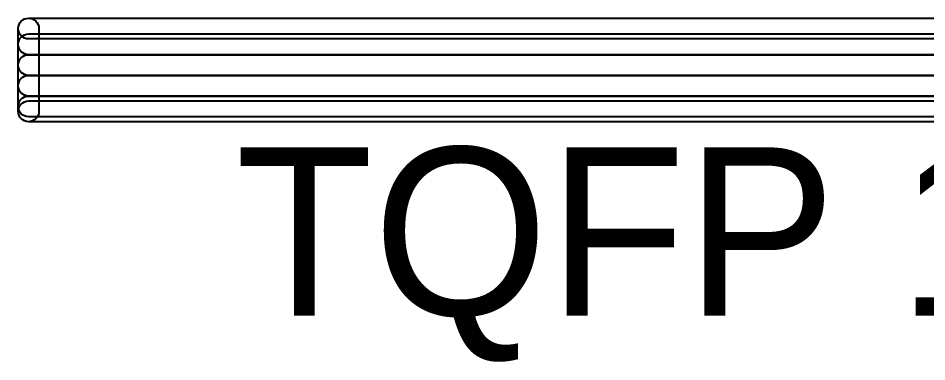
# Model space of a CAD drawing. Header units: inches. Extents: x -0.9 to 3.36, y -0.26 to 2.11.
# Drawn here: x 1.2027 to 1.3754, y 0.7763 to 0.8416 of the extents above; entities that cross this region are included whole.
import ezdxf

# ---------------------------------------------------------------- set-up
doc = ezdxf.new("R2010")
doc.units = ezdxf.units.IN
doc.header["$MEASUREMENT"] = 0
doc.layers.add('51', color=7, linetype='Continuous', lineweight=0)

msp = doc.modelspace()

# ---------------------------------------------------------------- linework, layer by layer
at = {"layer": '51', "color": 254, "lineweight": 25}
for points in [[(1.20267, 0.83968), (1.20267, 0.83968), (1.20267, 0.82393), (1.20267, 0.82393), (1.20267, 0.82284), (1.20355, 0.82196), (1.20464, 0.82196), (1.20572, 0.82196), (1.20661, 0.82284), (1.20661, 0.82393), (1.20661, 0.82393), (1.20661, 0.83968), (1.20661, 0.83968), (1.20661, 0.84077), (1.20572, 0.84165), (1.20464, 0.84165), (1.20355, 0.84165), (1.20267, 0.84077), (1.20267, 0.83968)], [(1.46055, 0.84165), (1.46055, 0.84165), (1.20464, 0.84165), (1.20464, 0.84165), (1.20355, 0.84165), (1.20267, 0.84077), (1.20267, 0.83968), (1.20267, 0.83859), (1.20355, 0.83771), (1.20464, 0.83771), (1.20464, 0.83771), (1.46055, 0.83771), (1.46055, 0.83771), (1.46163, 0.83771), (1.46251, 0.83859), (1.46251, 0.83968), (1.46251, 0.84077), (1.46163, 0.84165), (1.46055, 0.84165)], [(1.20464, 0.8347), (1.20464, 0.8347), (1.45904, 0.8347), (1.45904, 0.8347), (1.46013, 0.8347), (1.46101, 0.83558), (1.46101, 0.83667), (1.46101, 0.83776), (1.46013, 0.83864), (1.45904, 0.83864), (1.45904, 0.83864), (1.20464, 0.83864), (1.20464, 0.83864), (1.20355, 0.83864), (1.20267, 0.83776), (1.20267, 0.83667), (1.20267, 0.83558), (1.20355, 0.8347), (1.20464, 0.8347)], [(1.20464, 0.83076), (1.20464, 0.83076), (1.45707, 0.83076), (1.45707, 0.83076), (1.45816, 0.83076), (1.45904, 0.83165), (1.45904, 0.83273), (1.45904, 0.83382), (1.45816, 0.8347), (1.45707, 0.8347), (1.45707, 0.8347), (1.20464, 0.8347), (1.20464, 0.8347), (1.20355, 0.8347), (1.20267, 0.83382), (1.20267, 0.83273), (1.20267, 0.83165), (1.20355, 0.83076), (1.20464, 0.83076)], [(1.20464, 0.82683), (1.20464, 0.82683), (1.4551, 0.82683), (1.4551, 0.82683), (1.45619, 0.82683), (1.45707, 0.82771), (1.45707, 0.8288), (1.45707, 0.82988), (1.45619, 0.83076), (1.4551, 0.83076), (1.4551, 0.83076), (1.20464, 0.83076), (1.20464, 0.83076), (1.20355, 0.83076), (1.20267, 0.82988), (1.20267, 0.8288), (1.20267, 0.82771), (1.20355, 0.82683), (1.20464, 0.82683)], [(1.20464, 0.82289), (1.20464, 0.82289), (1.45313, 0.82289), (1.45313, 0.82289), (1.45422, 0.82289), (1.4551, 0.82377), (1.4551, 0.82486), (1.4551, 0.82595), (1.45422, 0.82683), (1.45313, 0.82683), (1.45313, 0.82683), (1.20464, 0.82683), (1.20464, 0.82683), (1.20355, 0.82683), (1.20267, 0.82595), (1.20267, 0.82486), (1.20267, 0.82377), (1.20355, 0.82289), (1.20464, 0.82289)], [(1.20464, 0.82196), (1.20464, 0.82196), (1.45267, 0.82196), (1.45267, 0.82196), (1.45375, 0.82196), (1.45464, 0.82284), (1.45464, 0.82393), (1.45464, 0.82502), (1.45375, 0.8259), (1.45267, 0.8259), (1.45267, 0.8259), (1.20464, 0.8259), (1.20464, 0.8259), (1.20355, 0.8259), (1.20267, 0.82502), (1.20267, 0.82393), (1.20267, 0.82284), (1.20355, 0.82196), (1.20464, 0.82196)]]:
    msp.add_open_spline(points, degree=3, knots=[0, 0, 0, 0, 1, 1, 1, 2, 2, 2, 3, 3, 3, 4, 4, 4, 5, 5, 5, 6, 6, 6, 6], dxfattribs=at)

# ---------------------------------------------------------------- texts
at = {"layer": '51', "insert": (1.24401, 0.77629), "char_height": 0.2, "attachment_point": 7}
msp.add_mtext('\\C254;\\FMyriad Pro|b0|i0|c1;\\H0.032000;\\W1.000000;TQFP 100', dxfattribs=at)

doc.saveas('drawing.dxf')
